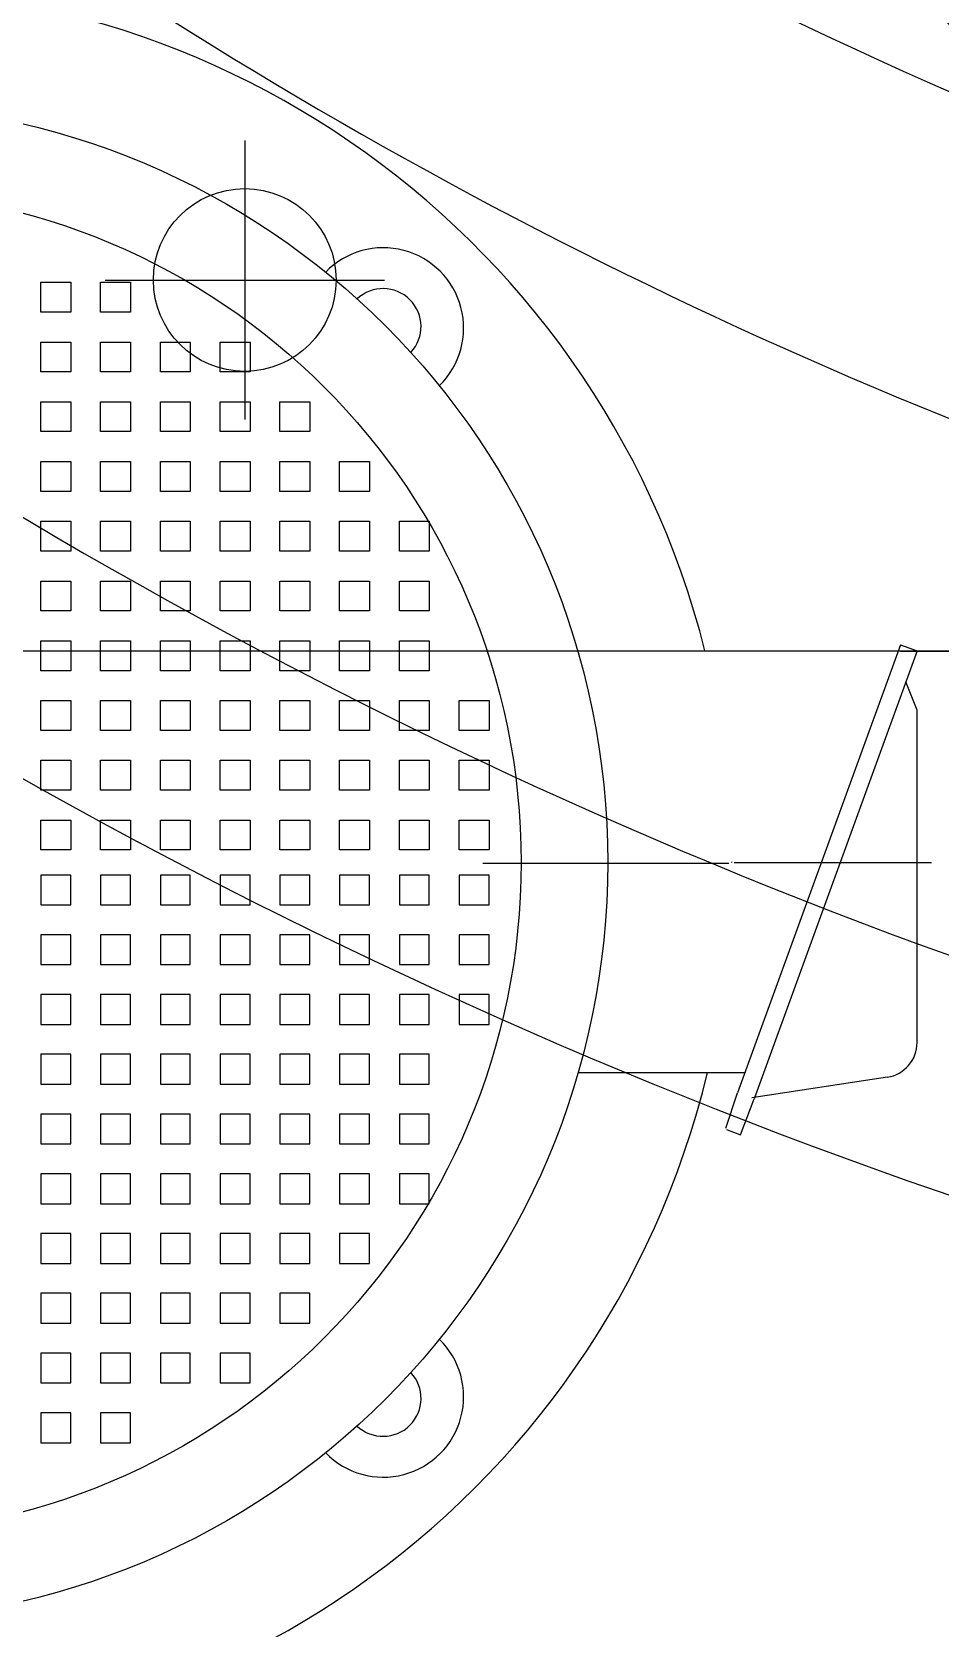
# Model space of a CAD drawing. Header units: millimetres. Extents: x 0 to 12600, y 0 to 8910.
# Drawn here: x 3782.7 to 3911.9, y 3705.3 to 3932.3 of the extents above; entities that cross this region are included whole.
import ezdxf

# ---------------------------------------------------------------- set-up
doc = ezdxf.new("R2010")
doc.units = ezdxf.units.MM
doc.header["$LTSCALE"] = 300
doc.linetypes.add('G', pattern=[2, 1.25, -0.25, 0.25, -0.25])
doc.linetypes.add('K', pattern=[2.5, 1.25, -0.25, 0.25, -0.25, 0.25, -0.25])
for name, color, linetype in [('01', 7, 'Continuous'), ('05', 4, 'G'), ('07', 6, 'K')]:
    doc.layers.add(name, color=color, linetype=linetype)

# ---------------------------------------------------------------- blocks, each defined once
blk = doc.blocks.new('ewrewr')
at = {"layer": '01', "ltscale": 8}
for p, q in [((-3278.6, 5212.7), (-3277.74, 5215.05)), ((-3277.74, 5215.05), (-3214.03, 5191.86)), ((-3269.3, 5215.05), (-3273.31, 5213.44)), ((-3222.03, 5215.05), (-3269.3, 5215.05)), ((-3278.6, 5212.7), (-3214.89, 5189.51)), ((-3277.74, 5166.74), (-3277.74, 5212.39)), ((-3217.09, 5210.81), (-3214.14, 5191.51)), ((-3217.74, 5166.81), (-3217.74, 5190.55)), ((-3208.89, 5189.93), (-3214.03, 5191.86)), ((-3209.64, 5187.93), (-3208.89, 5189.93)), ((-3209.83, 5187.81), (-3214.89, 5189.51)), ((-3270.66, 5149.89), (-3270.66, 5154.14)), ((-3270.66, 5154.14), (-3266.41, 5154.14)), ((-3266.41, 5154.14), (-3266.41, 5149.89)), ((-3262.16, 5149.89), (-3262.16, 5154.14)), ((-3262.16, 5154.14), (-3257.91, 5154.14)), ((-3257.91, 5154.14), (-3257.91, 5149.89)), ((-3253.66, 5149.89), (-3253.66, 5154.14)), ((-3253.66, 5154.14), (-3249.41, 5154.14)), ((-3249.41, 5154.14), (-3249.41, 5149.89)), ((-3245.85, 5154.14), (-3245.85, 5149.89)), ((-3241.6, 5154.14), (-3245.85, 5154.14)), ((-3241.6, 5149.89), (-3241.6, 5154.14)), ((-3237.35, 5154.14), (-3237.35, 5149.89)), ((-3233.1, 5154.14), (-3237.35, 5154.14)), ((-3233.1, 5149.89), (-3233.1, 5154.14)), ((-3228.85, 5154.14), (-3228.85, 5149.89)), ((-3224.6, 5154.14), (-3228.85, 5154.14)), ((-3224.6, 5149.89), (-3224.6, 5154.14)), ((-3266.41, 5149.89), (-3270.66, 5149.89)), ((-3257.91, 5149.89), (-3262.16, 5149.89)), ((-3249.41, 5149.89), (-3253.66, 5149.89)), ((-3245.85, 5149.89), (-3241.6, 5149.89)), ((-3237.35, 5149.89), (-3233.1, 5149.89)), ((-3228.85, 5149.89), (-3224.6, 5149.89)), ((-3296.16, 5145.64), (-3291.91, 5145.64)), ((-3296.16, 5141.39), (-3296.16, 5145.64)), ((-3291.91, 5145.64), (-3291.91, 5141.39)), ((-3287.66, 5145.64), (-3283.41, 5145.64)), ((-3287.66, 5141.39), (-3287.66, 5145.64)), ((-3283.41, 5145.64), (-3283.41, 5141.39)), ((-3279.16, 5145.64), (-3274.91, 5145.64)), ((-3279.16, 5141.39), (-3279.16, 5145.64)), ((-3274.91, 5145.64), (-3274.91, 5141.39)), ((-3270.66, 5141.39), (-3270.66, 5145.64)), ((-3270.66, 5145.64), (-3266.41, 5145.64)), ((-3266.41, 5145.64), (-3266.41, 5141.39)), ((-3262.16, 5145.64), (-3257.91, 5145.64)), ((-3262.16, 5141.39), (-3262.16, 5145.64)), ((-3257.91, 5145.64), (-3257.91, 5141.39)), ((-3253.66, 5145.64), (-3249.41, 5145.64)), ((-3253.66, 5141.39), (-3253.66, 5145.64)), ((-3249.41, 5145.64), (-3249.41, 5141.39)), ((-3241.6, 5145.64), (-3245.85, 5145.64)), ((-3245.85, 5145.64), (-3245.85, 5141.39)), ((-3241.6, 5141.39), (-3241.6, 5145.64)), ((-3233.1, 5145.64), (-3237.35, 5145.64)), ((-3237.35, 5145.64), (-3237.35, 5141.39)), ((-3233.1, 5141.39), (-3233.1, 5145.64)), ((-3228.85, 5145.64), (-3228.85, 5141.39)), ((-3224.6, 5145.64), (-3228.85, 5145.64)), ((-3224.6, 5141.39), (-3224.6, 5145.64)), ((-3220.35, 5145.64), (-3220.35, 5141.39)), ((-3216.1, 5145.64), (-3220.35, 5145.64)), ((-3216.1, 5141.39), (-3216.1, 5145.64)), ((-3207.6, 5145.64), (-3211.85, 5145.64)), ((-3211.85, 5145.64), (-3211.85, 5141.39)), ((-3207.6, 5141.39), (-3207.6, 5145.64)), ((-3199.1, 5145.64), (-3203.35, 5145.64)), ((-3203.35, 5145.64), (-3203.35, 5141.39)), ((-3199.1, 5141.39), (-3199.1, 5145.64)), ((-3291.91, 5141.39), (-3296.16, 5141.39)), ((-3283.41, 5141.39), (-3287.66, 5141.39)), ((-3274.91, 5141.39), (-3279.16, 5141.39)), ((-3266.41, 5141.39), (-3270.66, 5141.39)), ((-3257.91, 5141.39), (-3262.16, 5141.39)), ((-3249.41, 5141.39), (-3253.66, 5141.39)), ((-3245.85, 5141.39), (-3241.6, 5141.39)), ((-3237.35, 5141.39), (-3233.1, 5141.39)), ((-3228.85, 5141.39), (-3224.6, 5141.39)), ((-3220.35, 5141.39), (-3216.1, 5141.39)), ((-3211.85, 5141.39), (-3207.6, 5141.39)), ((-3203.35, 5141.39), (-3199.1, 5141.39)), ((-3304.66, 5137.14), (-3300.41, 5137.14)), ((-3304.66, 5132.89), (-3304.66, 5137.14)), ((-3300.41, 5137.14), (-3300.41, 5132.89)), ((-3296.16, 5137.14), (-3291.91, 5137.14)), ((-3296.16, 5132.89), (-3296.16, 5137.14)), ((-3291.91, 5137.14), (-3291.91, 5132.89)), ((-3287.66, 5132.89), (-3287.66, 5137.14)), ((-3287.66, 5137.14), (-3283.41, 5137.14)), ((-3283.41, 5137.14), (-3283.41, 5132.89)), ((-3279.16, 5137.14), (-3274.91, 5137.14)), ((-3279.16, 5132.89), (-3279.16, 5137.14)), ((-3274.91, 5137.14), (-3274.91, 5132.89)), ((-3270.66, 5132.89), (-3270.66, 5137.14)), ((-3270.66, 5137.14), (-3266.41, 5137.14)), ((-3266.41, 5137.14), (-3266.41, 5132.89)), ((-3262.16, 5132.89), (-3262.16, 5137.14)), ((-3262.16, 5137.14), (-3257.91, 5137.14)), ((-3257.91, 5137.14), (-3257.91, 5132.89)), ((-3253.66, 5137.14), (-3249.41, 5137.14)), ((-3253.66, 5132.89), (-3253.66, 5137.14)), ((-3249.41, 5137.14), (-3249.41, 5132.89)), ((-3245.85, 5137.14), (-3245.85, 5132.89)), ((-3241.6, 5137.14), (-3245.85, 5137.14)), ((-3241.6, 5132.89), (-3241.6, 5137.14)), ((-3237.35, 5137.14), (-3237.35, 5132.89)), ((-3233.1, 5137.14), (-3237.35, 5137.14)), ((-3233.1, 5132.89), (-3233.1, 5137.14)), ((-3228.85, 5137.14), (-3228.85, 5132.89)), ((-3224.6, 5137.14), (-3228.85, 5137.14)), ((-3224.6, 5132.89), (-3224.6, 5137.14)), ((-3220.35, 5137.14), (-3220.35, 5132.89)), ((-3216.1, 5137.14), (-3220.35, 5137.14)), ((-3216.1, 5132.89), (-3216.1, 5137.14)), ((-3207.6, 5137.14), (-3211.85, 5137.14)), ((-3211.85, 5137.14), (-3211.85, 5132.89)), ((-3207.6, 5132.89), (-3207.6, 5137.14)), ((-3203.35, 5137.14), (-3203.35, 5132.89)), ((-3199.1, 5137.14), (-3203.35, 5137.14)), ((-3199.1, 5132.89), (-3199.1, 5137.14)), ((-3194.85, 5137.14), (-3194.85, 5132.89)), ((-3190.6, 5137.14), (-3194.85, 5137.14)), ((-3190.6, 5132.89), (-3190.6, 5137.14)), ((-3300.41, 5132.89), (-3304.66, 5132.89)), ((-3291.91, 5132.89), (-3296.16, 5132.89)), ((-3283.41, 5132.89), (-3287.66, 5132.89)), ((-3274.91, 5132.89), (-3279.16, 5132.89)), ((-3266.41, 5132.89), (-3270.66, 5132.89)), ((-3257.91, 5132.89), (-3262.16, 5132.89)), ((-3249.41, 5132.89), (-3253.66, 5132.89)), ((-3245.85, 5132.89), (-3241.6, 5132.89)), ((-3237.35, 5132.89), (-3233.1, 5132.89)), ((-3228.85, 5132.89), (-3224.6, 5132.89)), ((-3220.35, 5132.89), (-3216.1, 5132.89)), ((-3211.85, 5132.89), (-3207.6, 5132.89)), ((-3203.35, 5132.89), (-3199.1, 5132.89)), ((-3194.85, 5132.89), (-3190.6, 5132.89)), ((-3313.16, 5124.39), (-3313.16, 5128.64)), ((-3313.16, 5128.64), (-3308.91, 5128.64)), ((-3308.91, 5128.64), (-3308.91, 5124.39)), ((-3304.66, 5128.64), (-3300.41, 5128.64)), ((-3304.66, 5124.39), (-3304.66, 5128.64)), ((-3300.41, 5128.64), (-3300.41, 5124.39)), ((-3296.16, 5128.64), (-3291.91, 5128.64)), ((-3296.16, 5124.39), (-3296.16, 5128.64)), ((-3291.91, 5128.64), (-3291.91, 5124.39)), ((-3287.66, 5128.64), (-3283.41, 5128.64)), ((-3287.66, 5124.39), (-3287.66, 5128.64)), ((-3283.41, 5128.64), (-3283.41, 5124.39)), ((-3279.16, 5128.64), (-3274.91, 5128.64)), ((-3279.16, 5124.39), (-3279.16, 5128.64)), ((-3274.91, 5128.64), (-3274.91, 5124.39)), ((-3270.66, 5124.39), (-3270.66, 5128.64)), ((-3270.66, 5128.64), (-3266.41, 5128.64)), ((-3266.41, 5128.64), (-3266.41, 5124.39)), ((-3262.16, 5124.39), (-3262.16, 5128.64)), ((-3262.16, 5128.64), (-3257.91, 5128.64)), ((-3257.91, 5128.64), (-3257.91, 5124.39)), ((-3253.66, 5128.64), (-3249.41, 5128.64)), ((-3253.66, 5124.39), (-3253.66, 5128.64)), ((-3249.41, 5128.64), (-3249.41, 5124.39)), ((-3241.6, 5128.64), (-3245.85, 5128.64)), ((-3245.85, 5128.64), (-3245.85, 5124.39)), ((-3241.6, 5124.39), (-3241.6, 5128.64)), ((-3237.35, 5128.64), (-3237.35, 5124.39)), ((-3233.1, 5128.64), (-3237.35, 5128.64)), ((-3233.1, 5124.39), (-3233.1, 5128.64)), ((-3228.85, 5128.64), (-3228.85, 5124.39)), ((-3224.6, 5128.64), (-3228.85, 5128.64)), ((-3224.6, 5124.39), (-3224.6, 5128.64)), ((-3220.35, 5128.64), (-3220.35, 5124.39)), ((-3216.1, 5128.64), (-3220.35, 5128.64)), ((-3216.1, 5124.39), (-3216.1, 5128.64)), ((-3207.6, 5128.64), (-3211.85, 5128.64)), ((-3211.85, 5128.64), (-3211.85, 5124.39)), ((-3207.6, 5124.39), (-3207.6, 5128.64)), ((-3199.1, 5128.64), (-3203.35, 5128.64)), ((-3203.35, 5128.64), (-3203.35, 5124.39)), ((-3199.1, 5124.39), (-3199.1, 5128.64)), ((-3190.6, 5128.64), (-3194.85, 5128.64)), ((-3194.85, 5128.64), (-3194.85, 5124.39)), ((-3190.6, 5124.39), (-3190.6, 5128.64)), ((-3186.35, 5128.64), (-3186.35, 5124.39)), ((-3182.1, 5128.64), (-3186.35, 5128.64)), ((-3182.1, 5124.39), (-3182.1, 5128.64)), ((-3308.91, 5124.39), (-3313.16, 5124.39)), ((-3300.41, 5124.39), (-3304.66, 5124.39)), ((-3291.91, 5124.39), (-3296.16, 5124.39)), ((-3283.41, 5124.39), (-3287.66, 5124.39)), ((-3274.91, 5124.39), (-3279.16, 5124.39)), ((-3266.41, 5124.39), (-3270.66, 5124.39)), ((-3257.91, 5124.39), (-3262.16, 5124.39)), ((-3249.41, 5124.39), (-3253.66, 5124.39)), ((-3245.85, 5124.39), (-3241.6, 5124.39)), ((-3237.35, 5124.39), (-3233.1, 5124.39)), ((-3228.85, 5124.39), (-3224.6, 5124.39)), ((-3220.35, 5124.39), (-3216.1, 5124.39)), ((-3211.85, 5124.39), (-3207.6, 5124.39)), ((-3203.35, 5124.39), (-3199.1, 5124.39)), ((-3194.85, 5124.39), (-3190.6, 5124.39)), ((-3186.35, 5124.39), (-3182.1, 5124.39)), ((-3321.66, 5115.89), (-3321.66, 5120.14)), ((-3321.66, 5120.14), (-3317.41, 5120.14)), ((-3317.41, 5120.14), (-3317.41, 5115.89)), ((-3313.16, 5115.89), (-3313.16, 5120.14)), ((-3313.16, 5120.14), (-3308.91, 5120.14)), ((-3308.91, 5120.14), (-3308.91, 5115.89)), ((-3304.66, 5120.14), (-3300.41, 5120.14)), ((-3304.66, 5115.89), (-3304.66, 5120.14)), ((-3300.41, 5120.14), (-3300.41, 5115.89)), ((-3296.16, 5120.14), (-3291.91, 5120.14)), ((-3296.16, 5115.89), (-3296.16, 5120.14)), ((-3291.91, 5120.14), (-3291.91, 5115.89)), ((-3287.66, 5115.89), (-3287.66, 5120.14)), ((-3287.66, 5120.14), (-3283.41, 5120.14)), ((-3283.41, 5120.14), (-3283.41, 5115.89)), ((-3279.16, 5120.14), (-3274.91, 5120.14)), ((-3279.16, 5115.89), (-3279.16, 5120.14)), ((-3274.91, 5120.14), (-3274.91, 5115.89)), ((-3270.66, 5115.89), (-3270.66, 5120.14)), ((-3270.66, 5120.14), (-3266.41, 5120.14)), ((-3266.41, 5120.14), (-3266.41, 5115.89)), ((-3262.16, 5115.89), (-3262.16, 5120.14)), ((-3262.16, 5120.14), (-3257.91, 5120.14)), ((-3257.91, 5120.14), (-3257.91, 5115.89)), ((-3253.66, 5120.14), (-3249.41, 5120.14)), ((-3253.66, 5115.89), (-3253.66, 5120.14)), ((-3249.41, 5120.14), (-3249.41, 5115.89)), ((-3245.85, 5120.14), (-3245.85, 5115.89)), ((-3241.6, 5120.14), (-3245.85, 5120.14)), ((-3241.6, 5115.89), (-3241.6, 5120.14)), ((-3237.35, 5120.14), (-3237.35, 5115.89)), ((-3233.1, 5120.14), (-3237.35, 5120.14)), ((-3233.1, 5115.89), (-3233.1, 5120.14)), ((-3228.85, 5120.14), (-3228.85, 5115.89)), ((-3224.6, 5120.14), (-3228.85, 5120.14)), ((-3224.6, 5115.89), (-3224.6, 5120.14)), ((-3220.35, 5120.14), (-3220.35, 5115.89)), ((-3216.1, 5120.14), (-3220.35, 5120.14)), ((-3216.1, 5115.89), (-3216.1, 5120.14)), ((-3207.6, 5120.14), (-3211.85, 5120.14)), ((-3211.85, 5120.14), (-3211.85, 5115.89)), ((-3207.6, 5115.89), (-3207.6, 5120.14)), ((-3203.35, 5120.14), (-3203.35, 5115.89)), ((-3199.1, 5120.14), (-3203.35, 5120.14)), ((-3199.1, 5115.89), (-3199.1, 5120.14)), ((-3194.85, 5120.14), (-3194.85, 5115.89)), ((-3190.6, 5120.14), (-3194.85, 5120.14)), ((-3190.6, 5115.89), (-3190.6, 5120.14)), ((-3186.35, 5120.14), (-3186.35, 5115.89)), ((-3182.1, 5120.14), (-3186.35, 5120.14)), ((-3182.1, 5115.89), (-3182.1, 5120.14)), ((-3173.6, 5120.14), (-3177.85, 5120.14)), ((-3177.85, 5120.14), (-3177.85, 5115.89)), ((-3173.6, 5115.89), (-3173.6, 5120.14)), ((-3317.41, 5115.89), (-3321.66, 5115.89)), ((-3308.91, 5115.89), (-3313.16, 5115.89)), ((-3300.41, 5115.89), (-3304.66, 5115.89)), ((-3291.91, 5115.89), (-3296.16, 5115.89)), ((-3283.41, 5115.89), (-3287.66, 5115.89)), ((-3274.91, 5115.89), (-3279.16, 5115.89)), ((-3266.41, 5115.89), (-3270.66, 5115.89)), ((-3257.91, 5115.89), (-3262.16, 5115.89)), ((-3249.41, 5115.89), (-3253.66, 5115.89)), ((-3245.85, 5115.89), (-3241.6, 5115.89)), ((-3237.35, 5115.89), (-3233.1, 5115.89)), ((-3228.85, 5115.89), (-3224.6, 5115.89)), ((-3220.35, 5115.89), (-3216.1, 5115.89)), ((-3211.85, 5115.89), (-3207.6, 5115.89)), ((-3203.35, 5115.89), (-3199.1, 5115.89)), ((-3194.85, 5115.89), (-3190.6, 5115.89)), ((-3186.35, 5115.89), (-3182.1, 5115.89)), ((-3177.85, 5115.89), (-3173.6, 5115.89)), ((-3321.66, 5111.64), (-3317.41, 5111.64)), ((-3321.66, 5107.39), (-3321.66, 5111.64)), ((-3317.41, 5111.64), (-3317.41, 5107.39)), ((-3313.16, 5107.39), (-3313.16, 5111.64)), ((-3313.16, 5111.64), (-3308.91, 5111.64)), ((-3308.91, 5111.64), (-3308.91, 5107.39)), ((-3304.66, 5111.64), (-3300.41, 5111.64)), ((-3304.66, 5107.39), (-3304.66, 5111.64)), ((-3300.41, 5111.64), (-3300.41, 5107.39)), ((-3296.16, 5111.64), (-3291.91, 5111.64)), ((-3296.16, 5107.39), (-3296.16, 5111.64)), ((-3291.91, 5111.64), (-3291.91, 5107.39)), ((-3287.66, 5111.64), (-3283.41, 5111.64)), ((-3287.66, 5107.39), (-3287.66, 5111.64)), ((-3283.41, 5111.64), (-3283.41, 5107.39)), ((-3279.16, 5111.64), (-3274.91, 5111.64)), ((-3279.16, 5107.39), (-3279.16, 5111.64)), ((-3274.91, 5111.64), (-3274.91, 5107.39)), ((-3270.66, 5107.39), (-3270.66, 5111.64)), ((-3270.66, 5111.64), (-3266.41, 5111.64)), ((-3266.41, 5111.64), (-3266.41, 5107.39)), ((-3262.16, 5107.39), (-3262.16, 5111.64)), ((-3262.16, 5111.64), (-3257.91, 5111.64)), ((-3257.91, 5111.64), (-3257.91, 5107.39)), ((-3253.66, 5111.64), (-3249.41, 5111.64)), ((-3253.66, 5107.39), (-3253.66, 5111.64)), ((-3249.41, 5111.64), (-3249.41, 5107.39)), ((-3241.6, 5111.64), (-3245.85, 5111.64)), ((-3245.85, 5111.64), (-3245.85, 5107.39)), ((-3241.6, 5107.39), (-3241.6, 5111.64)), ((-3233.1, 5111.64), (-3237.35, 5111.64)), ((-3237.35, 5111.64), (-3237.35, 5107.39)), ((-3233.1, 5107.39), (-3233.1, 5111.64)), ((-3228.85, 5111.64), (-3228.85, 5107.39)), ((-3224.6, 5111.64), (-3228.85, 5111.64)), ((-3224.6, 5107.39), (-3224.6, 5111.64)), ((-3220.35, 5111.64), (-3220.35, 5107.39)), ((-3216.1, 5111.64), (-3220.35, 5111.64)), ((-3216.1, 5107.39), (-3216.1, 5111.64)), ((-3207.6, 5111.64), (-3211.85, 5111.64)), ((-3211.85, 5111.64), (-3211.85, 5107.39)), ((-3207.6, 5107.39), (-3207.6, 5111.64)), ((-3199.1, 5111.64), (-3203.35, 5111.64)), ((-3203.35, 5111.64), (-3203.35, 5107.39)), ((-3199.1, 5107.39), (-3199.1, 5111.64)), ((-3190.6, 5111.64), (-3194.85, 5111.64)), ((-3194.85, 5111.64), (-3194.85, 5107.39)), ((-3190.6, 5107.39), (-3190.6, 5111.64)), ((-3186.35, 5111.64), (-3186.35, 5107.39)), ((-3182.1, 5111.64), (-3186.35, 5111.64)), ((-3182.1, 5107.39), (-3182.1, 5111.64)), ((-3173.6, 5111.64), (-3177.85, 5111.64)), ((-3177.85, 5111.64), (-3177.85, 5107.39)), ((-3173.6, 5107.39), (-3173.6, 5111.64)), ((-3317.41, 5107.39), (-3321.66, 5107.39)), ((-3308.91, 5107.39), (-3313.16, 5107.39)), ((-3300.41, 5107.39), (-3304.66, 5107.39)), ((-3291.91, 5107.39), (-3296.16, 5107.39)), ((-3283.41, 5107.39), (-3287.66, 5107.39)), ((-3274.91, 5107.39), (-3279.16, 5107.39)), ((-3266.41, 5107.39), (-3270.66, 5107.39)), ((-3257.91, 5107.39), (-3262.16, 5107.39)), ((-3249.41, 5107.39), (-3253.66, 5107.39)), ((-3245.85, 5107.39), (-3241.6, 5107.39)), ((-3237.35, 5107.39), (-3233.1, 5107.39)), ((-3228.85, 5107.39), (-3224.6, 5107.39)), ((-3220.35, 5107.39), (-3216.1, 5107.39)), ((-3211.85, 5107.39), (-3207.6, 5107.39)), ((-3203.35, 5107.39), (-3199.1, 5107.39)), ((-3194.85, 5107.39), (-3190.6, 5107.39)), ((-3186.35, 5107.39), (-3182.1, 5107.39)), ((-3177.85, 5107.39), (-3173.6, 5107.39)), ((-3330.16, 5098.89), (-3330.16, 5103.14)), ((-3330.16, 5103.14), (-3325.91, 5103.14)), ((-3325.91, 5103.14), (-3325.91, 5098.89)), ((-3321.66, 5103.14), (-3317.41, 5103.14)), ((-3321.66, 5098.89), (-3321.66, 5103.14)), ((-3317.41, 5103.14), (-3317.41, 5098.89)), ((-3313.16, 5098.89), (-3313.16, 5103.14)), ((-3313.16, 5103.14), (-3308.91, 5103.14)), ((-3308.91, 5103.14), (-3308.91, 5098.89)), ((-3304.66, 5103.14), (-3300.41, 5103.14)), ((-3304.66, 5098.89), (-3304.66, 5103.14)), ((-3300.41, 5103.14), (-3300.41, 5098.89)), ((-3296.16, 5103.14), (-3291.91, 5103.14)), ((-3296.16, 5098.89), (-3296.16, 5103.14)), ((-3291.91, 5103.14), (-3291.91, 5098.89)), ((-3287.66, 5103.14), (-3283.41, 5103.14)), ((-3287.66, 5098.89), (-3287.66, 5103.14)), ((-3283.41, 5103.14), (-3283.41, 5098.89)), ((-3279.16, 5103.14), (-3274.91, 5103.14)), ((-3279.16, 5098.89), (-3279.16, 5103.14)), ((-3274.91, 5103.14), (-3274.91, 5098.89)), ((-3270.66, 5098.89), (-3270.66, 5103.14)), ((-3270.66, 5103.14), (-3266.41, 5103.14)), ((-3266.41, 5103.14), (-3266.41, 5098.89)), ((-3262.16, 5098.89), (-3262.16, 5103.14)), ((-3262.16, 5103.14), (-3257.91, 5103.14)), ((-3257.91, 5103.14), (-3257.91, 5098.89)), ((-3253.66, 5103.14), (-3249.41, 5103.14)), ((-3253.66, 5098.89), (-3253.66, 5103.14)), ((-3249.41, 5103.14), (-3249.41, 5098.89)), ((-3241.6, 5103.14), (-3245.85, 5103.14)), ((-3245.85, 5103.14), (-3245.85, 5098.89)), ((-3241.6, 5098.89), (-3241.6, 5103.14)), ((-3233.1, 5103.14), (-3237.35, 5103.14)), ((-3237.35, 5103.14), (-3237.35, 5098.89)), ((-3233.1, 5098.89), (-3233.1, 5103.14)), ((-3228.85, 5103.14), (-3228.85, 5098.89)), ((-3224.6, 5103.14), (-3228.85, 5103.14)), ((-3224.6, 5098.89), (-3224.6, 5103.14)), ((-3220.35, 5103.14), (-3220.35, 5098.89)), ((-3216.1, 5103.14), (-3220.35, 5103.14)), ((-3216.1, 5098.89), (-3216.1, 5103.14)), ((-3207.6, 5103.14), (-3211.85, 5103.14)), ((-3211.85, 5103.14), (-3211.85, 5098.89)), ((-3207.6, 5098.89), (-3207.6, 5103.14)), ((-3199.1, 5103.14), (-3203.35, 5103.14)), ((-3203.35, 5103.14), (-3203.35, 5098.89)), ((-3199.1, 5098.89), (-3199.1, 5103.14)), ((-3190.6, 5103.14), (-3194.85, 5103.14)), ((-3194.85, 5103.14), (-3194.85, 5098.89)), ((-3190.6, 5098.89), (-3190.6, 5103.14)), ((-3186.35, 5103.14), (-3186.35, 5098.89)), ((-3182.1, 5103.14), (-3186.35, 5103.14)), ((-3182.1, 5098.89), (-3182.1, 5103.14)), ((-3173.6, 5103.14), (-3177.85, 5103.14)), ((-3177.85, 5103.14), (-3177.85, 5098.89)), ((-3173.6, 5098.89), (-3173.6, 5103.14)), ((-3165.1, 5103.14), (-3169.35, 5103.14)), ((-3169.35, 5103.14), (-3169.35, 5098.89)), ((-3165.1, 5098.89), (-3165.1, 5103.14)), ((-3325.91, 5098.89), (-3330.16, 5098.89)), ((-3317.41, 5098.89), (-3321.66, 5098.89)), ((-3308.91, 5098.89), (-3313.16, 5098.89)), ((-3300.41, 5098.89), (-3304.66, 5098.89)), ((-3291.91, 5098.89), (-3296.16, 5098.89)), ((-3283.41, 5098.89), (-3287.66, 5098.89)), ((-3274.91, 5098.89), (-3279.16, 5098.89)), ((-3266.41, 5098.89), (-3270.66, 5098.89)), ((-3257.91, 5098.89), (-3262.16, 5098.89)), ((-3249.41, 5098.89), (-3253.66, 5098.89)), ((-3245.85, 5098.89), (-3241.6, 5098.89)), ((-3237.35, 5098.89), (-3233.1, 5098.89)), ((-3228.85, 5098.89), (-3224.6, 5098.89)), ((-3220.35, 5098.89), (-3216.1, 5098.89)), ((-3211.85, 5098.89), (-3207.6, 5098.89)), ((-3203.35, 5098.89), (-3199.1, 5098.89)), ((-3194.85, 5098.89), (-3190.6, 5098.89)), ((-3186.35, 5098.89), (-3182.1, 5098.89)), ((-3177.85, 5098.89), (-3173.6, 5098.89)), ((-3169.35, 5098.89), (-3165.1, 5098.89)), ((-3330.16, 5090.39), (-3330.16, 5094.64)), ((-3330.16, 5094.64), (-3325.91, 5094.64)), ((-3325.91, 5094.64), (-3325.91, 5090.39)), ((-3321.66, 5094.64), (-3317.41, 5094.64)), ((-3321.66, 5090.39), (-3321.66, 5094.64)), ((-3317.41, 5094.64), (-3317.41, 5090.39)), ((-3313.16, 5090.39), (-3313.16, 5094.64)), ((-3313.16, 5094.64), (-3308.91, 5094.64)), ((-3308.91, 5094.64), (-3308.91, 5090.39)), ((-3304.66, 5094.64), (-3300.41, 5094.64)), ((-3304.66, 5090.39), (-3304.66, 5094.64)), ((-3300.41, 5094.64), (-3300.41, 5090.39)), ((-3296.16, 5094.64), (-3291.91, 5094.64)), ((-3296.16, 5090.39), (-3296.16, 5094.64)), ((-3291.91, 5094.64), (-3291.91, 5090.39)), ((-3287.66, 5090.39), (-3287.66, 5094.64)), ((-3287.66, 5094.64), (-3283.41, 5094.64)), ((-3283.41, 5094.64), (-3283.41, 5090.39)), ((-3279.16, 5094.64), (-3274.91, 5094.64)), ((-3279.16, 5090.39), (-3279.16, 5094.64)), ((-3274.91, 5094.64), (-3274.91, 5090.39)), ((-3270.66, 5090.39), (-3270.66, 5094.64)), ((-3270.66, 5094.64), (-3266.41, 5094.64)), ((-3266.41, 5094.64), (-3266.41, 5090.39)), ((-3262.16, 5090.39), (-3262.16, 5094.64)), ((-3262.16, 5094.64), (-3257.91, 5094.64)), ((-3257.91, 5094.64), (-3257.91, 5090.39)), ((-3253.66, 5094.64), (-3249.41, 5094.64)), ((-3253.66, 5090.39), (-3253.66, 5094.64)), ((-3249.41, 5094.64), (-3249.41, 5090.39)), ((-3245.85, 5094.64), (-3245.85, 5090.39)), ((-3241.6, 5094.64), (-3245.85, 5094.64)), ((-3241.6, 5090.39), (-3241.6, 5094.64)), ((-3237.35, 5094.64), (-3237.35, 5090.39)), ((-3233.1, 5094.64), (-3237.35, 5094.64)), ((-3233.1, 5090.39), (-3233.1, 5094.64)), ((-3228.85, 5094.64), (-3228.85, 5090.39)), ((-3224.6, 5094.64), (-3228.85, 5094.64)), ((-3224.6, 5090.39), (-3224.6, 5094.64)), ((-3220.35, 5094.64), (-3220.35, 5090.39)), ((-3216.1, 5094.64), (-3220.35, 5094.64)), ((-3216.1, 5090.39), (-3216.1, 5094.64)), ((-3207.6, 5094.64), (-3211.85, 5094.64)), ((-3211.85, 5094.64), (-3211.85, 5090.39)), ((-3207.6, 5090.39), (-3207.6, 5094.64)), ((-3203.35, 5094.64), (-3203.35, 5090.39)), ((-3199.1, 5094.64), (-3203.35, 5094.64)), ((-3199.1, 5090.39), (-3199.1, 5094.64)), ((-3194.85, 5094.64), (-3194.85, 5090.39)), ((-3190.6, 5094.64), (-3194.85, 5094.64)), ((-3190.6, 5090.39), (-3190.6, 5094.64)), ((-3186.35, 5094.64), (-3186.35, 5090.39)), ((-3182.1, 5094.64), (-3186.35, 5094.64)), ((-3182.1, 5090.39), (-3182.1, 5094.64)), ((-3173.6, 5094.64), (-3177.85, 5094.64)), ((-3177.85, 5094.64), (-3177.85, 5090.39)), ((-3173.6, 5090.39), (-3173.6, 5094.64)), ((-3165.1, 5094.64), (-3169.35, 5094.64)), ((-3169.35, 5094.64), (-3169.35, 5090.39)), ((-3165.1, 5090.39), (-3165.1, 5094.64)), ((-3325.91, 5090.39), (-3330.16, 5090.39)), ((-3317.41, 5090.39), (-3321.66, 5090.39)), ((-3308.91, 5090.39), (-3313.16, 5090.39)), ((-3300.41, 5090.39), (-3304.66, 5090.39)), ((-3291.91, 5090.39), (-3296.16, 5090.39)), ((-3283.41, 5090.39), (-3287.66, 5090.39)), ((-3274.91, 5090.39), (-3279.16, 5090.39)), ((-3266.41, 5090.39), (-3270.66, 5090.39)), ((-3257.91, 5090.39), (-3262.16, 5090.39)), ((-3249.41, 5090.39), (-3253.66, 5090.39)), ((-3245.85, 5090.39), (-3241.6, 5090.39)), ((-3237.35, 5090.39), (-3233.1, 5090.39)), ((-3228.85, 5090.39), (-3224.6, 5090.39)), ((-3220.35, 5090.39), (-3216.1, 5090.39)), ((-3211.85, 5090.39), (-3207.6, 5090.39)), ((-3203.35, 5090.39), (-3199.1, 5090.39)), ((-3194.85, 5090.39), (-3190.6, 5090.39)), ((-3186.35, 5090.39), (-3182.1, 5090.39)), ((-3177.85, 5090.39), (-3173.6, 5090.39)), ((-3169.35, 5090.39), (-3165.1, 5090.39))]:
    blk.add_line(p, q, dxfattribs=at)
for radius in [107.94, 95.62]:
    blk.add_circle((-3247.63, 5063.09), radius, dxfattribs=at)
for centre, radius, start, end in [((-3232.36, 5047.27), 225, 4.0326, 102.8453), ((-3232.63, 5078.09), 195, 104.7818, 184.4117), ((-3222.03, 5210.05), 5, 8.6954, 90), ((-3247.03, 5063.7), 125, 90.2766, 90.3257), ((-3247.03, 5063.7), 125, 104.2223, 269.6743), ((-3247.03, 5063.7), 125, 269.7234, 76.4488), ((-3323.64, 5139.1), 11.43, 44.2007, 225.7993), ((-3171.63, 5139.1), 11.43, 314.2007, 135.7993)]:
    blk.add_arc(centre, radius, start, end, dxfattribs=at)
at = {"layer": '01', "color": 7, "linetype": 'Continuous', "ltscale": 8}
for centre, start, end in [((-3323.85, 5139.07), 46.9807, 223.1976), ((-3171.41, 5139.07), 316.8024, 133.0193)]:
    blk.add_arc(centre, 5.4, start, end, dxfattribs=at)
at = {"layer": '05', "ltscale": 8}
for p, q in [((-3277.74, 4769.78), (-3277.74, 5285.06)), ((-3247.63, 5189.02), (-3247.63, 5217.07)), ((-3247.51, 5153.26), (-3247.51, 5188.26))]:
    blk.add_line(p, q, dxfattribs=at)
blk = doc.blocks.new('00')
at = {"layer": '01'}
blk.add_circle((1637.97, 3858.55), 13, dxfattribs=at)
for radius, start, end in [(761.35, 223.49183, 267.36513), (690, 229.41312, 267.09244)]:
    blk.add_arc((1996.11, 4478.84), radius, start, end, dxfattribs=at)
at = {"layer": '05'}
for p, q in [((1637.97, 3878.41), (1637.97, 3838.69)), ((1618.11, 3858.55), (1657.83, 3858.55)), ((1731.27, 3805.77), (1770.99, 3805.77))]:
    blk.add_line(p, q, dxfattribs=at)
at = {"layer": '05', "color": 4, "linetype": 'G'}
blk.add_arc((1996.11, 4478.84), 647, 234.08536, 125.91464, dxfattribs=at)

msp = doc.modelspace()

# ---------------------------------------------------------------- linework, layer by layer
at = {"layer": '07', "color": 6, "linetype": 'K'}
msp.add_circle((4171.076, 4517.749), 793.75, dxfattribs=at)

# ---------------------------------------------------------------- block references
at = {"layer": '01'}
msp.add_blockref('00', (2174.963, 38.484), dxfattribs=at)
at = {"layer": '01', "rotation": 270}
msp.add_blockref('ewrewr', (-1306.458, 566.555), dxfattribs=at)

doc.saveas('drawing.dxf')
